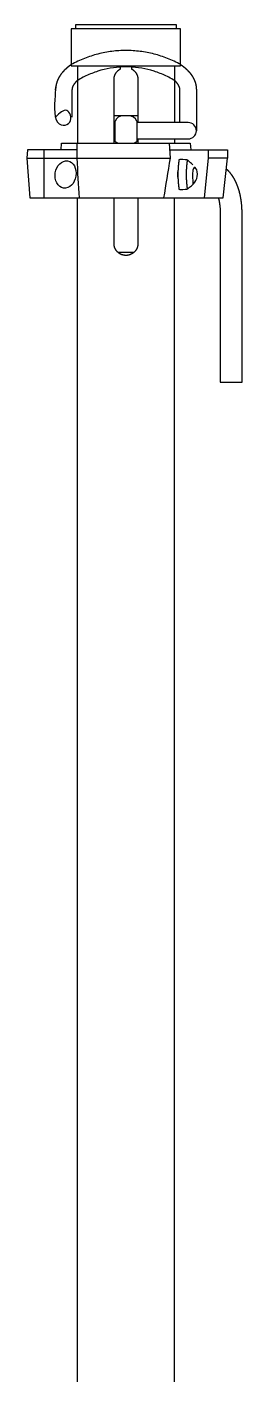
# Model space of a CAD drawing. Header units: millimetres. Extents: x 1924 to 471109, y -30014 to 109986.
# Drawn here: x 427840 to 427997, y 21385 to 22371 of the extents above; entities that cross this region are included whole.
import ezdxf

# ---------------------------------------------------------------- set-up
doc = ezdxf.new("R2010")
doc.units = ezdxf.units.MM
doc.header["$LTSCALE"] = 100
doc.linetypes.add('104', pattern=[4, 2, -2])
doc.layers.add('PERI_HIDDEN', color=30, linetype='104', plot=False)

msp = doc.modelspace()

# ---------------------------------------------------------------- linework, layer by layer
at = {"color": 0, "linetype": 'ByBlock'}
for p, q in [((427876.81, 22342.794), (427876.81, 22286.294)), ((427947.9, 22342.794), (427947.9, 22301.294)), ((427921.105, 22306.294), (427903.605, 22306.294)), ((427921.105, 22289.294), (427921.105, 22286.294)), ((427947.9, 22289.294), (427947.9, 22286.294)), ((427972.625, 22281.294), (427972.625, 22275.294)), ((427918.213, 22206.294), (427906.498, 22206.294))]:
    msp.add_line(p, q, dxfattribs=at)
msp.add_lwpolyline([(427952.355, 22342.794), (427952.355, 22369.794), (427872.355, 22369.794), (427872.355, 22342.794)], close=True, dxfattribs=at)
for points in [[(427949.355, 22369.794), (427949.355, 22372.794), (427875.355, 22372.794), (427875.355, 22369.794)], [(427903.605, 22286.294), (427903.605, 22332.794), (427903.607, 22332.939), (427903.61, 22333.085), (427903.617, 22333.231), (427903.626, 22333.378), (427903.637, 22333.526), (427903.651, 22333.674), (427903.668, 22333.822), (427903.687, 22333.97), (427903.708, 22334.118), (427903.733, 22334.267), (427903.759, 22334.416), (427903.789, 22334.564), (427903.82, 22334.712), (427903.855, 22334.86), (427903.892, 22335.008), (427903.932, 22335.155), (427903.974, 22335.301), (427904.018, 22335.447), (427904.066, 22335.592), (427904.116, 22335.737), (427904.168, 22335.881), (427904.223, 22336.023), (427904.281, 22336.165), (427904.341, 22336.305), (427904.404, 22336.445), (427904.469, 22336.583), (427904.536, 22336.72), (427904.606, 22336.855), (427904.678, 22336.989), (427904.753, 22337.122), (427904.829, 22337.253), (427904.908, 22337.383), (427904.988, 22337.511), (427905.071, 22337.637), (427905.155, 22337.762), (427905.241, 22337.885), (427905.329, 22338.006), (427905.419, 22338.125), (427905.511, 22338.242), (427905.604, 22338.358), (427905.698, 22338.471), (427905.794, 22338.582), (427905.891, 22338.691), (427905.99, 22338.798), (427906.09, 22338.902), (427906.191, 22339.004), (427906.294, 22339.105), (427906.4, 22339.204), (427906.508, 22339.303), (427906.617, 22339.399), (427906.729, 22339.495), (427906.844, 22339.589), (427906.96, 22339.681), (427907.078, 22339.772), (427907.198, 22339.861), (427907.32, 22339.949), (427907.443, 22340.034), (427907.569, 22340.118), (427907.696, 22340.199), (427907.825, 22340.279), (427907.955, 22340.357), (427908.087, 22340.432), (427908.22, 22340.505), (427908.355, 22340.576), (427908.355, 22342.794)], [(427916.355, 22342.794), (427916.355, 22340.576), (427916.49, 22340.505), (427916.624, 22340.432), (427916.756, 22340.357), (427916.886, 22340.279), (427917.015, 22340.199), (427917.142, 22340.118), (427917.267, 22340.034), (427917.391, 22339.949), (427917.513, 22339.861), (427917.633, 22339.772), (427917.751, 22339.681), (427917.867, 22339.589), (427917.981, 22339.495), (427918.093, 22339.399), (427918.203, 22339.303), (427918.311, 22339.204), (427918.416, 22339.105), (427918.519, 22339.004), (427918.621, 22338.902), (427918.721, 22338.798), (427918.819, 22338.691), (427918.917, 22338.582), (427919.013, 22338.471), (427919.107, 22338.358), (427919.2, 22338.242), (427919.291, 22338.125), (427919.381, 22338.006), (427919.469, 22337.885), (427919.556, 22337.762), (427919.64, 22337.637), (427919.722, 22337.511), (427919.803, 22337.383), (427919.882, 22337.253), (427919.958, 22337.122), (427920.032, 22336.989), (427920.105, 22336.855), (427920.174, 22336.72), (427920.242, 22336.583), (427920.307, 22336.445), (427920.37, 22336.305), (427920.43, 22336.165), (427920.488, 22336.023), (427920.543, 22335.881), (427920.595, 22335.737), (427920.645, 22335.592), (427920.692, 22335.447), (427920.737, 22335.301), (427920.779, 22335.155), (427920.819, 22335.008), (427920.856, 22334.86), (427920.89, 22334.712), (427920.922, 22334.564), (427920.951, 22334.416), (427920.978, 22334.267), (427921.002, 22334.118), (427921.024, 22333.97), (427921.043, 22333.822), (427921.06, 22333.674), (427921.074, 22333.526), (427921.085, 22333.378), (427921.094, 22333.231), (427921.1, 22333.085), (427921.104, 22332.939), (427921.105, 22332.794), (427921.105, 22301.294)], [(427952.434, 22343.7), (427952.434, 22343.7), (427952.513, 22343.646), (427952.591, 22343.592), (427952.669, 22343.538), (427952.747, 22343.484), (427952.825, 22343.43), (427952.903, 22343.375), (427952.98, 22343.321), (427953.057, 22343.266), (427953.134, 22343.211), (427953.211, 22343.156), (427953.288, 22343.101), (427953.364, 22343.045), (427953.44, 22342.99), (427953.516, 22342.934), (427953.592, 22342.879), (427953.667, 22342.823), (427953.743, 22342.767), (427953.818, 22342.71), (427953.893, 22342.654), (427953.967, 22342.598), (427954.042, 22342.541), (427954.116, 22342.484), (427954.19, 22342.427), (427954.264, 22342.37), (427954.337, 22342.313), (427954.411, 22342.256), (427954.484, 22342.198), (427954.557, 22342.141), (427954.629, 22342.083), (427954.702, 22342.025), (427954.774, 22341.967), (427954.846, 22341.909), (427954.918, 22341.851), (427954.99, 22341.792), (427955.061, 22341.733), (427955.132, 22341.675), (427955.203, 22341.616), (427955.274, 22341.557), (427955.344, 22341.497), (427955.415, 22341.438), (427955.485, 22341.379), (427955.555, 22341.319), (427955.624, 22341.259), (427955.694, 22341.199), (427955.763, 22341.139), (427955.832, 22341.079), (427955.9, 22341.018), (427955.969, 22340.958), (427956.037, 22340.897), (427956.105, 22340.836), (427956.173, 22340.775), (427956.241, 22340.714), (427956.308, 22340.653), (427956.375, 22340.592), (427956.442, 22340.53), (427956.509, 22340.468), (427956.575, 22340.406), (427956.641, 22340.344), (427956.707, 22340.282), (427956.773, 22340.22), (427956.839, 22340.157), (427956.904, 22340.094), (427956.969, 22340.032), (427957.034, 22339.969), (427957.098, 22339.905), (427957.163, 22339.842), (427957.227, 22339.779), (427957.29, 22339.715), (427957.354, 22339.651), (427957.417, 22339.587), (427957.481, 22339.523), (427957.543, 22339.459), (427957.606, 22339.395), (427957.668, 22339.33), (427957.731, 22339.266), (427957.792, 22339.201), (427957.854, 22339.136), (427957.916, 22339.071), (427957.977, 22339.005), (427958.038, 22338.94), (427958.098, 22338.874), (427958.159, 22338.809), (427958.219, 22338.743), (427958.279, 22338.677), (427958.338, 22338.61), (427958.398, 22338.544), (427958.457, 22338.478), (427958.515, 22338.411), (427958.574, 22338.344), (427958.632, 22338.277), (427958.69, 22338.21), (427958.748, 22338.143), (427958.806, 22338.075), (427958.863, 22338.008), (427958.92, 22337.94), (427958.977, 22337.872), (427959.033, 22337.804), (427959.089, 22337.736), (427959.145, 22337.667), (427959.201, 22337.599), (427959.256, 22337.53), (427959.311, 22337.461), (427959.366, 22337.392), (427959.421, 22337.323), (427959.475, 22337.254), (427959.529, 22337.184), (427959.583, 22337.115), (427959.636, 22337.045), (427959.689, 22336.975), (427959.742, 22336.905), (427959.795, 22336.835), (427959.847, 22336.764), (427959.899, 22336.694), (427959.951, 22336.623), (427960.002, 22336.552), (427960.053, 22336.481), (427960.104, 22336.41), (427960.155, 22336.339), (427960.205, 22336.267), (427960.255, 22336.196), (427960.305, 22336.124), (427960.354, 22336.052), (427960.404, 22335.98), (427960.452, 22335.908), (427960.501, 22335.835), (427960.549, 22335.763), (427960.597, 22335.69), (427960.645, 22335.617), (427960.692, 22335.544), (427960.739, 22335.471), (427960.786, 22335.398), (427960.832, 22335.324), (427960.879, 22335.25), (427960.924, 22335.177), (427960.97, 22335.103), (427961.015, 22335.028), (427961.06, 22334.954), (427961.105, 22334.88), (427961.149, 22334.805), (427961.193, 22334.73), (427961.237, 22334.656), (427961.28, 22334.581), (427961.323, 22334.505), (427961.366, 22334.43), (427961.408, 22334.354), (427961.451, 22334.279), (427961.492, 22334.203), (427961.534, 22334.127), (427961.575, 22334.051), (427961.616, 22333.974), (427961.656, 22333.898), (427961.697, 22333.821), (427961.736, 22333.745), (427961.776, 22333.668), (427961.815, 22333.591), (427961.854, 22333.513), (427961.893, 22333.436), (427961.931, 22333.358), (427961.969, 22333.281), (427962.007, 22333.203), (427962.044, 22333.125), (427962.081, 22333.046), (427962.117, 22332.968), (427962.153, 22332.89), (427962.189, 22332.811), (427962.225, 22332.732), (427962.26, 22332.653), (427962.295, 22332.574), (427962.329, 22332.495), (427962.363, 22332.415), (427962.397, 22332.336), (427962.43, 22332.256), (427962.463, 22332.176), (427962.496, 22332.096), (427962.528, 22332.016), (427962.56, 22331.936), (427962.592, 22331.855), (427962.623, 22331.775), (427962.654, 22331.694), (427962.684, 22331.613), (427962.714, 22331.532), (427962.744, 22331.451), (427962.773, 22331.37), (427962.802, 22331.289), (427962.831, 22331.207), (427962.859, 22331.126), (427962.887, 22331.044), (427962.915, 22330.962), (427962.942, 22330.881), (427962.969, 22330.798), (427962.995, 22330.716), (427963.021, 22330.634), (427963.047, 22330.552), (427963.072, 22330.469), (427963.097, 22330.387), (427963.121, 22330.304), (427963.145, 22330.221), (427963.169, 22330.138), (427963.192, 22330.055), (427963.215, 22329.972), (427963.238, 22329.889), (427963.26, 22329.806), (427963.282, 22329.722), (427963.303, 22329.639), (427963.324, 22329.555), (427963.345, 22329.472), (427963.365, 22329.388), (427963.385, 22329.304), (427963.404, 22329.22), (427963.423, 22329.136), (427963.442, 22329.052), (427963.46, 22328.968), (427963.478, 22328.884), (427963.496, 22328.799), (427963.513, 22328.715), (427963.529, 22328.631), (427963.546, 22328.546), (427963.562, 22328.461), (427963.577, 22328.377), (427963.592, 22328.292), (427963.607, 22328.207), (427963.621, 22328.122), (427963.635, 22328.037), (427963.648, 22327.952), (427963.661, 22327.867), (427963.674, 22327.782), (427963.686, 22327.697), (427963.698, 22327.612), (427963.709, 22327.526), (427963.72, 22327.441), (427963.73, 22327.355), (427963.741, 22327.27), (427963.75, 22327.184), (427963.759, 22327.099), (427963.768, 22327.013), (427963.777, 22326.928), (427963.785, 22326.842), (427963.792, 22326.756), (427963.799, 22326.67), (427963.806, 22326.585), (427963.812, 22326.499), (427963.818, 22326.413), (427963.824, 22326.327), (427963.829, 22326.241), (427963.833, 22326.155), (427963.838, 22326.069), (427963.841, 22325.983), (427963.845, 22325.897), (427963.847, 22325.811), (427963.85, 22325.725), (427963.852, 22325.639), (427963.853, 22325.553), (427963.854, 22325.466), (427963.855, 22325.38), (427963.855, 22325.294), (427963.855, 22295.294)], [(427876.81, 22332.074), (427876.74, 22332.012), (427876.67, 22331.95), (427876.601, 22331.889), (427876.533, 22331.827), (427876.466, 22331.765), (427876.399, 22331.704), (427876.333, 22331.642), (427876.267, 22331.581), (427876.203, 22331.519), (427876.139, 22331.458), (427876.075, 22331.397), (427876.012, 22331.335), (427875.95, 22331.274), (427875.889, 22331.213), (427875.829, 22331.152), (427875.769, 22331.091), (427875.709, 22331.03), (427875.651, 22330.97), (427875.593, 22330.909), (427875.536, 22330.848), (427875.48, 22330.788), (427875.424, 22330.728), (427875.369, 22330.667), (427875.315, 22330.607), (427875.261, 22330.547), (427875.209, 22330.488), (427875.156, 22330.428), (427875.105, 22330.368), (427875.054, 22330.309), (427875.004, 22330.25), (427874.955, 22330.191), (427874.906, 22330.132), (427874.858, 22330.073), (427874.81, 22330.014), (427874.764, 22329.955), (427874.718, 22329.897), (427874.672, 22329.839), (427874.627, 22329.78), (427874.583, 22329.722), (427874.54, 22329.665), (427874.497, 22329.607), (427874.455, 22329.549), (427874.413, 22329.492), (427874.373, 22329.435), (427874.332, 22329.378), (427874.293, 22329.321), (427874.254, 22329.264), (427874.215, 22329.208), (427874.178, 22329.151), (427874.141, 22329.095), (427874.104, 22329.039), (427874.068, 22328.983), (427874.033, 22328.927), (427873.998, 22328.872), (427873.964, 22328.817), (427873.931, 22328.762), (427873.898, 22328.707), (427873.865, 22328.652), (427873.834, 22328.597), (427873.803, 22328.543), (427873.772, 22328.489), (427873.742, 22328.435), (427873.713, 22328.381), (427873.684, 22328.327), (427873.656, 22328.274), (427873.628, 22328.22), (427873.601, 22328.167), (427873.574, 22328.115), (427873.548, 22328.062), (427873.523, 22328.01), (427873.498, 22327.957), (427873.474, 22327.905), (427873.45, 22327.854), (427873.427, 22327.802), (427873.404, 22327.751), (427873.382, 22327.7), (427873.36, 22327.649), (427873.339, 22327.598), (427873.318, 22327.548), (427873.298, 22327.497), (427873.279, 22327.447), (427873.259, 22327.398), (427873.241, 22327.348), (427873.223, 22327.299), (427873.205, 22327.25), (427873.188, 22327.201), (427873.172, 22327.152), (427873.156, 22327.104), (427873.14, 22327.056), (427873.125, 22327.008), (427873.11, 22326.96), (427873.096, 22326.913), (427873.082, 22326.865), (427873.069, 22326.818), (427873.056, 22326.771), (427873.044, 22326.725), (427873.032, 22326.678), (427873.02, 22326.632), (427873.009, 22326.586), (427872.998, 22326.539), (427872.988, 22326.494), (427872.978, 22326.448), (427872.968, 22326.402), (427872.959, 22326.357), (427872.95, 22326.311), (427872.942, 22326.266), (427872.934, 22326.221), (427872.927, 22326.176), (427872.919, 22326.131), (427872.913, 22326.087), (427872.906, 22326.042), (427872.9, 22325.997), (427872.895, 22325.953), (427872.89, 22325.909), (427872.885, 22325.864), (427872.88, 22325.82), (427872.876, 22325.776), (427872.873, 22325.732), (427872.866, 22325.644), (427872.861, 22325.556), (427872.858, 22325.469), (427872.856, 22325.381), (427872.855, 22325.294), (427872.855, 22305.294)], [(427951.855, 22301.294), (427951.855, 22325.294), (427951.855, 22325.381), (427951.853, 22325.469), (427951.849, 22325.557), (427951.845, 22325.645), (427951.839, 22325.734), (427951.831, 22325.823), (427951.822, 22325.912), (427951.817, 22325.957), (427951.812, 22326.002), (427951.806, 22326.047), (427951.8, 22326.092), (427951.793, 22326.137), (427951.786, 22326.182), (427951.779, 22326.228), (427951.771, 22326.273), (427951.763, 22326.319), (427951.754, 22326.365), (427951.745, 22326.41), (427951.736, 22326.456), (427951.726, 22326.503), (427951.716, 22326.549), (427951.705, 22326.595), (427951.694, 22326.642), (427951.683, 22326.688), (427951.671, 22326.735), (427951.658, 22326.782), (427951.645, 22326.829), (427951.632, 22326.877), (427951.618, 22326.924), (427951.604, 22326.972), (427951.589, 22327.019), (427951.574, 22327.067), (427951.558, 22327.115), (427951.542, 22327.164), (427951.526, 22327.212), (427951.509, 22327.261), (427951.491, 22327.309), (427951.473, 22327.358), (427951.454, 22327.407), (427951.435, 22327.457), (427951.416, 22327.506), (427951.396, 22327.556), (427951.375, 22327.606), (427951.354, 22327.656), (427951.332, 22327.706), (427951.31, 22327.756), (427951.287, 22327.807), (427951.264, 22327.858), (427951.24, 22327.909), (427951.216, 22327.96), (427951.191, 22328.012), (427951.166, 22328.063), (427951.14, 22328.115), (427951.114, 22328.167), (427951.086, 22328.22), (427951.059, 22328.272), (427951.031, 22328.325), (427951.002, 22328.378), (427950.973, 22328.431), (427950.943, 22328.485), (427950.912, 22328.539), (427950.881, 22328.593), (427950.85, 22328.647), (427950.817, 22328.701), (427950.785, 22328.756), (427950.751, 22328.811), (427950.717, 22328.866), (427950.682, 22328.922), (427950.647, 22328.978), (427950.611, 22329.033), (427950.575, 22329.09), (427950.537, 22329.146), (427950.5, 22329.202), (427950.461, 22329.259), (427950.422, 22329.316), (427950.382, 22329.373), (427950.342, 22329.43), (427950.301, 22329.488), (427950.259, 22329.545), (427950.216, 22329.603), (427950.173, 22329.661), (427950.13, 22329.719), (427950.085, 22329.777), (427950.04, 22329.836), (427949.995, 22329.894), (427949.948, 22329.953), (427949.901, 22330.012), (427949.854, 22330.071), (427949.805, 22330.13), (427949.756, 22330.189), (427949.707, 22330.248), (427949.656, 22330.308), (427949.605, 22330.368), (427949.554, 22330.427), (427949.501, 22330.487), (427949.448, 22330.547), (427949.395, 22330.607), (427949.34, 22330.667), (427949.285, 22330.728), (427949.23, 22330.788), (427949.173, 22330.849), (427949.116, 22330.909), (427949.058, 22330.97), (427949, 22331.031), (427948.941, 22331.091), (427948.881, 22331.152), (427948.821, 22331.213), (427948.759, 22331.274), (427948.697, 22331.336), (427948.635, 22331.397), (427948.572, 22331.458), (427948.508, 22331.519), (427948.443, 22331.581), (427948.378, 22331.642), (427948.311, 22331.704), (427948.245, 22331.765), (427948.177, 22331.827), (427948.109, 22331.889), (427948.04, 22331.95), (427947.971, 22332.012), (427947.9, 22332.074)], [(427876.32, 22286.294), (427876.314, 22285.296), (427876.309, 22284.297), (427876.303, 22283.297), (427876.297, 22282.296), (427876.292, 22281.294), (427840.303, 22281.294), (427839.886, 22275.294), (427944.824, 22275.294)], [(427864.843, 22281.294), (427865.105, 22286.294), (427959.455, 22286.294), (427959.717, 22281.294)], [(427876.433, 22286.294), (427876.421, 22284.105), (427876.409, 22281.91), (427876.397, 22279.71), (427876.385, 22277.505), (427876.373, 22275.294), (427876.575, 22271.482), (427876.778, 22267.724), (427876.981, 22264.02), (427877.185, 22260.37), (427877.39, 22256.773), (427877.596, 22253.228), (427877.802, 22249.736), (427878.009, 22246.294)], [(427940.165, 22246.294), (427940.719, 22249.724), (427941.281, 22253.207), (427941.851, 22256.745), (427942.428, 22260.339), (427943.014, 22263.989), (427943.609, 22267.698), (427944.212, 22271.466), (427944.824, 22275.294), (427944.302, 22286.294)], [(427852.523, 22246.294), (427852.386, 22275.294), (427852.468, 22281.294)], [(427944.539, 22281.294), (427986.625, 22281.294), (427986.625, 22275.294)], [(427839.886, 22275.294), (427841.972, 22246.294), (427983.541, 22246.294), (427986.625, 22275.294), (427972.625, 22275.294), (427969.541, 22246.294)], [(427979.965, 22246.294), (427980.004, 22246.141), (427980.044, 22245.987), (427980.083, 22245.832), (427980.121, 22245.677), (427980.159, 22245.52), (427980.196, 22245.363), (427980.233, 22245.205), (427980.269, 22245.046), (427980.305, 22244.886), (427980.34, 22244.726), (427980.374, 22244.565), (427980.408, 22244.403), (427980.442, 22244.24), (427980.474, 22244.076), (427980.538, 22243.747), (427980.6, 22243.416), (427980.659, 22243.081), (427980.716, 22242.745), (427980.771, 22242.405), (427980.822, 22242.064), (427980.872, 22241.72), (427980.919, 22241.374), (427980.963, 22241.027), (427981.005, 22240.677), (427981.044, 22240.326), (427981.08, 22239.973), (427981.114, 22239.619), (427981.145, 22239.264), (427981.174, 22238.907), (427981.2, 22238.549), (427981.223, 22238.19), (427981.243, 22237.83), (427981.261, 22237.469), (427981.276, 22237.108), (427981.289, 22236.745), (427981.299, 22236.383), (427981.305, 22236.02), (427981.31, 22235.657), (427981.311, 22235.294), (427981.311, 22111.294), (427997.311, 22111.294), (427997.311, 22235.294), (427997.31, 22235.588), (427997.308, 22235.883), (427997.305, 22236.177), (427997.3, 22236.472), (427997.294, 22236.766), (427997.287, 22237.06), (427997.278, 22237.354), (427997.268, 22237.648), (427997.256, 22237.942), (427997.243, 22238.236), (427997.229, 22238.529), (427997.214, 22238.822), (427997.197, 22239.115), (427997.178, 22239.408), (427997.159, 22239.701), (427997.138, 22239.993), (427997.115, 22240.285), (427997.092, 22240.577), (427997.067, 22240.868), (427997.04, 22241.159), (427997.012, 22241.45), (427996.983, 22241.74), (427996.953, 22242.03), (427996.921, 22242.32), (427996.888, 22242.609), (427996.853, 22242.898), (427996.818, 22243.186), (427996.78, 22243.474), (427996.742, 22243.761), (427996.702, 22244.048), (427996.661, 22244.334), (427996.618, 22244.62), (427996.574, 22244.905), (427996.529, 22245.19), (427996.482, 22245.474), (427996.434, 22245.757), (427996.385, 22246.04), (427996.334, 22246.322), (427996.282, 22246.603), (427996.229, 22246.884), (427996.174, 22247.164), (427996.118, 22247.443), (427996.061, 22247.722), (427996.002, 22248), (427995.942, 22248.277), (427995.88, 22248.553), (427995.817, 22248.829), (427995.753, 22249.104), (427995.688, 22249.378), (427995.621, 22249.651), (427995.552, 22249.923), (427995.483, 22250.195), (427995.412, 22250.465), (427995.339, 22250.735), (427995.266, 22251.004), (427995.191, 22251.272), (427995.114, 22251.539), (427995.036, 22251.805), (427994.957, 22252.071), (427994.877, 22252.335), (427994.795, 22252.598), (427994.711, 22252.86), (427994.627, 22253.121), (427994.541, 22253.382), (427994.497, 22253.511), (427994.453, 22253.641), (427994.409, 22253.77), (427994.364, 22253.899), (427994.319, 22254.028), (427994.274, 22254.156), (427994.228, 22254.284), (427994.182, 22254.412), (427994.136, 22254.54), (427994.089, 22254.667), (427994.042, 22254.794), (427993.995, 22254.921), (427993.947, 22255.047), (427993.899, 22255.174), (427993.851, 22255.299), (427993.802, 22255.425), (427993.753, 22255.551), (427993.704, 22255.676), (427993.654, 22255.8), (427993.604, 22255.925), (427993.553, 22256.049), (427993.502, 22256.173), (427993.451, 22256.297), (427993.4, 22256.42), (427993.348, 22256.543), (427993.295, 22256.666), (427993.243, 22256.788), (427993.19, 22256.911), (427993.136, 22257.032), (427993.083, 22257.154), (427993.028, 22257.275), (427992.974, 22257.396), (427992.919, 22257.517), (427992.864, 22257.637), (427992.808, 22257.757), (427992.752, 22257.877), (427992.696, 22257.996), (427992.639, 22258.116), (427992.582, 22258.234), (427992.525, 22258.353), (427992.467, 22258.471), (427992.409, 22258.589), (427992.35, 22258.706), (427992.291, 22258.823), (427992.231, 22258.94), (427992.172, 22259.057), (427992.111, 22259.173), (427992.051, 22259.289), (427991.99, 22259.404), (427991.929, 22259.52), (427991.867, 22259.635), (427991.805, 22259.749), (427991.742, 22259.863), (427991.679, 22259.977), (427991.616, 22260.091), (427991.552, 22260.204), (427991.488, 22260.317), (427991.423, 22260.429), (427991.358, 22260.541), (427991.293, 22260.653), (427991.227, 22260.765), (427991.161, 22260.876), (427991.095, 22260.986), (427991.028, 22261.097), (427990.96, 22261.207), (427990.892, 22261.316), (427990.824, 22261.426), (427990.755, 22261.535), (427990.686, 22261.643), (427990.617, 22261.752), (427990.547, 22261.859), (427990.477, 22261.967), (427990.406, 22262.074), (427990.335, 22262.181), (427990.263, 22262.287), (427990.191, 22262.393), (427990.119, 22262.499), (427990.046, 22262.604), (427989.972, 22262.709), (427989.899, 22262.813), (427989.824, 22262.918), (427989.75, 22263.021), (427989.675, 22263.125), (427989.599, 22263.228), (427989.523, 22263.33), (427989.446, 22263.433), (427989.369, 22263.534), (427989.292, 22263.636), (427989.214, 22263.737), (427989.136, 22263.837), (427989.057, 22263.938), (427988.978, 22264.037), (427988.898, 22264.137), (427988.817, 22264.236), (427988.737, 22264.334), (427988.655, 22264.432), (427988.574, 22264.53), (427988.491, 22264.627), (427988.409, 22264.724), (427988.325, 22264.82), (427988.241, 22264.916), (427988.157, 22265.011), (427988.072, 22265.106), (427987.987, 22265.201), (427987.901, 22265.295), (427987.815, 22265.388), (427987.728, 22265.481), (427987.641, 22265.574), (427987.553, 22265.666), (427987.464, 22265.757), (427987.375, 22265.849), (427987.286, 22265.939), (427987.196, 22266.029), (427987.105, 22266.119), (427987.014, 22266.208), (427986.922, 22266.297), (427986.83, 22266.385), (427986.737, 22266.472), (427986.643, 22266.56), (427986.549, 22266.646), (427986.455, 22266.732), (427986.36, 22266.818), (427986.264, 22266.903), (427986.168, 22266.987), (427986.071, 22267.071), (427985.974, 22267.154), (427985.876, 22267.237), (427985.777, 22267.319)], [(427876.855, 20428.294), (427876.855, 22122.544), (427876.81, 22137.544), (427876.81, 22246.294)], [(427921.105, 22246.294), (427921.105, 22212.794), (427921.105, 22212.69), (427921.103, 22212.586), (427921.099, 22212.482), (427921.095, 22212.377), (427921.089, 22212.272), (427921.082, 22212.167), (427921.073, 22212.061), (427921.064, 22211.956), (427921.053, 22211.85), (427921.04, 22211.744), (427921.027, 22211.638), (427921.012, 22211.532), (427920.995, 22211.425), (427920.978, 22211.319), (427920.959, 22211.213), (427920.939, 22211.107), (427920.917, 22211.001), (427920.894, 22210.895), (427920.87, 22210.789), (427920.845, 22210.683), (427920.818, 22210.578), (427920.79, 22210.473), (427920.761, 22210.368), (427920.73, 22210.263), (427920.698, 22210.158), (427920.664, 22210.054), (427920.63, 22209.951), (427920.594, 22209.848), (427920.557, 22209.745), (427920.518, 22209.643), (427920.478, 22209.541), (427920.437, 22209.439), (427920.394, 22209.339), (427920.35, 22209.239), (427920.305, 22209.139), (427920.259, 22209.04), (427920.211, 22208.942), (427920.162, 22208.844), (427920.112, 22208.748), (427920.061, 22208.651), (427920.009, 22208.556), (427919.955, 22208.461), (427919.901, 22208.367), (427919.845, 22208.274), (427919.789, 22208.182), (427919.731, 22208.09), (427919.672, 22208), (427919.612, 22207.91), (427919.552, 22207.821), (427919.49, 22207.733), (427919.428, 22207.646), (427919.364, 22207.56), (427919.3, 22207.474), (427919.235, 22207.39), (427919.169, 22207.307), (427919.103, 22207.225), (427919.035, 22207.144), (427918.967, 22207.064), (427918.898, 22206.985), (427918.828, 22206.907), (427918.758, 22206.83), (427918.687, 22206.755), (427918.615, 22206.68), (427918.543, 22206.607), (427918.47, 22206.535), (427918.395, 22206.463), (427918.32, 22206.392), (427918.243, 22206.322), (427918.165, 22206.252), (427918.086, 22206.183), (427918.006, 22206.115), (427917.925, 22206.047), (427917.843, 22205.981), (427917.76, 22205.915), (427917.676, 22205.85), (427917.59, 22205.785), (427917.504, 22205.722), (427917.417, 22205.66), (427917.329, 22205.598), (427917.24, 22205.537), (427917.15, 22205.478), (427917.06, 22205.419), (427916.968, 22205.361), (427916.876, 22205.305), (427916.783, 22205.249), (427916.689, 22205.194), (427916.594, 22205.141), (427916.498, 22205.089), (427916.402, 22205.037), (427916.305, 22204.987), (427916.208, 22204.938), (427916.11, 22204.891), (427916.011, 22204.844), (427915.911, 22204.799), (427915.811, 22204.755), (427915.71, 22204.713), (427915.609, 22204.672), (427915.507, 22204.632), (427915.405, 22204.593), (427915.302, 22204.556), (427915.199, 22204.52), (427915.095, 22204.485), (427914.991, 22204.452), (427914.887, 22204.42), (427914.782, 22204.389), (427914.677, 22204.359), (427914.572, 22204.331), (427914.466, 22204.305), (427914.361, 22204.279), (427914.255, 22204.255), (427914.149, 22204.232), (427914.043, 22204.211), (427913.936, 22204.19), (427913.83, 22204.172), (427913.724, 22204.154), (427913.618, 22204.138), (427913.512, 22204.123), (427913.405, 22204.109), (427913.299, 22204.097), (427913.194, 22204.086), (427913.088, 22204.076), (427912.982, 22204.067), (427912.877, 22204.06), (427912.772, 22204.054), (427912.667, 22204.05), (427912.563, 22204.047), (427912.459, 22204.045), (427912.355, 22204.044), (427912.252, 22204.045), (427912.148, 22204.047), (427912.043, 22204.05), (427911.938, 22204.054), (427911.833, 22204.06), (427911.728, 22204.067), (427911.623, 22204.076), (427911.517, 22204.086), (427911.411, 22204.097), (427911.305, 22204.109), (427911.199, 22204.123), (427911.093, 22204.138), (427910.987, 22204.154), (427910.88, 22204.172), (427910.774, 22204.19), (427910.668, 22204.211), (427910.562, 22204.232), (427910.456, 22204.255), (427910.35, 22204.279), (427910.244, 22204.305), (427910.139, 22204.331), (427910.034, 22204.359), (427909.929, 22204.389), (427909.824, 22204.42), (427909.719, 22204.452), (427909.615, 22204.485), (427909.512, 22204.52), (427909.409, 22204.556), (427909.306, 22204.593), (427909.203, 22204.632), (427909.102, 22204.672), (427909, 22204.713), (427908.9, 22204.755), (427908.8, 22204.799), (427908.7, 22204.844), (427908.601, 22204.891), (427908.503, 22204.938), (427908.405, 22204.987), (427908.308, 22205.037), (427908.212, 22205.089), (427908.117, 22205.141), (427908.022, 22205.194), (427907.928, 22205.249), (427907.835, 22205.305), (427907.742, 22205.361), (427907.651, 22205.419), (427907.56, 22205.478), (427907.47, 22205.537), (427907.382, 22205.598), (427907.293, 22205.66), (427907.206, 22205.722), (427907.12, 22205.785), (427907.035, 22205.85), (427906.951, 22205.915), (427906.868, 22205.981), (427906.786, 22206.047), (427906.704, 22206.115), (427906.624, 22206.183), (427906.545, 22206.252), (427906.468, 22206.322), (427906.391, 22206.392), (427906.315, 22206.463), (427906.241, 22206.535), (427906.168, 22206.607), (427906.096, 22206.68), (427906.024, 22206.755), (427905.953, 22206.83), (427905.882, 22206.907), (427905.813, 22206.985), (427905.744, 22207.064), (427905.676, 22207.144), (427905.608, 22207.225), (427905.541, 22207.307), (427905.476, 22207.39), (427905.41, 22207.474), (427905.346, 22207.56), (427905.283, 22207.646), (427905.22, 22207.733), (427905.159, 22207.821), (427905.098, 22207.91), (427905.038, 22208), (427904.98, 22208.09), (427904.922, 22208.182), (427904.865, 22208.274), (427904.81, 22208.367), (427904.755, 22208.461), (427904.702, 22208.556), (427904.65, 22208.651), (427904.598, 22208.748), (427904.548, 22208.844), (427904.5, 22208.942), (427904.452, 22209.04), (427904.405, 22209.139), (427904.36, 22209.239), (427904.316, 22209.339), (427904.274, 22209.439), (427904.233, 22209.541), (427904.193, 22209.643), (427904.154, 22209.745), (427904.117, 22209.848), (427904.081, 22209.951), (427904.046, 22210.054), (427904.013, 22210.158), (427903.981, 22210.263), (427903.95, 22210.368), (427903.921, 22210.473), (427903.893, 22210.578), (427903.866, 22210.683), (427903.84, 22210.789), (427903.816, 22210.895), (427903.793, 22211.001), (427903.772, 22211.107), (427903.752, 22211.213), (427903.733, 22211.319), (427903.715, 22211.425), (427903.699, 22211.532), (427903.684, 22211.638), (427903.67, 22211.744), (427903.658, 22211.85), (427903.647, 22211.956), (427903.637, 22212.061), (427903.629, 22212.167), (427903.622, 22212.272), (427903.616, 22212.377), (427903.611, 22212.482), (427903.608, 22212.586), (427903.606, 22212.69), (427903.605, 22212.794), (427903.605, 22246.294)], [(427947.855, 20428.294), (427947.855, 22122.544), (427947.9, 22137.544), (427947.9, 22246.294)]]:
    msp.add_lwpolyline(points, dxfattribs=at)
for points in [[(427906.355, 22286.294, -0.4142136), (427904.355, 22288.294), (427904.355, 22302.294)], [(427920.355, 22302.294), (427920.355, 22288.294, -0.4142136), (427918.355, 22286.294)], [(427920.355, 22289.294), (427957.855, 22289.294, 1), (427957.855, 22301.294), (427920.355, 22301.294)]]:
    msp.add_lwpolyline(points, format="xyb", dxfattribs=at)
for centre, start, end in [((427910.355, 22299.794), 90, 157.380135), ((427914.355, 22299.794), 22.619865, 90)]:
    msp.add_arc(centre, 6.5, start, end, dxfattribs=at)
msp.add_ellipse((427868.166, 22263.294), major_axis=(-1.499, -9.935), ratio=0.7616466, dxfattribs=at)
for centre, major_axis, ratio, start_param, end_param in [((427957.317, 22263.294), (0, 8.5), 0.8660254, 1.2134435, 1.9281492), ((427855.341, 22263.294), (1.456, -9.972), 0.5097485, 1.2115988, 1.5187321)]:
    msp.add_ellipse(centre, major_axis=major_axis, ratio=ratio, start_param=start_param, end_param=end_param, dxfattribs=at)
for points, weights, knots in [([(427872.355, 22343.74), (427872.316, 22343.72), (427872.276, 22343.7), (427872.237, 22343.673), (427872.198, 22343.646), (427872.159, 22343.619), (427872.119, 22343.592), (427872.08, 22343.565), (427872.041, 22343.538), (427872.002, 22343.511), (427871.963, 22343.484), (427871.924, 22343.457), (427871.885, 22343.43), (427871.847, 22343.402), (427871.808, 22343.375), (427871.769, 22343.348), (427871.73, 22343.321), (427871.692, 22343.293), (427871.653, 22343.266), (427871.615, 22343.238), (427871.576, 22343.211), (427871.538, 22343.183), (427871.5, 22343.156), (427871.461, 22343.128), (427871.423, 22343.101), (427871.385, 22343.073), (427871.347, 22343.045), (427871.309, 22343.018), (427871.27, 22342.99), (427871.233, 22342.962), (427871.195, 22342.934), (427871.157, 22342.906), (427871.119, 22342.879), (427871.081, 22342.851), (427871.043, 22342.823), (427871.006, 22342.795), (427870.968, 22342.767), (427870.931, 22342.738), (427870.893, 22342.71), (427870.856, 22342.682), (427870.818, 22342.654), (427870.781, 22342.626), (427870.743, 22342.598), (427870.706, 22342.569), (427870.669, 22342.541), (427870.632, 22342.513), (427870.595, 22342.484), (427870.558, 22342.456), (427870.521, 22342.427), (427870.484, 22342.399), (427870.447, 22342.37), (427870.41, 22342.342), (427870.373, 22342.313), (427870.336, 22342.284), (427870.3, 22342.256), (427870.263, 22342.227), (427870.226, 22342.198), (427870.19, 22342.169), (427870.153, 22342.141), (427870.117, 22342.112), (427870.081, 22342.083), (427870.044, 22342.054), (427870.008, 22342.025), (427869.972, 22341.996), (427869.936, 22341.967), (427869.9, 22341.938), (427869.864, 22341.909), (427869.828, 22341.879), (427869.792, 22341.85), (427869.756, 22341.821), (427869.72, 22341.792), (427869.684, 22341.762), (427869.648, 22341.733), (427869.613, 22341.704), (427869.577, 22341.674), (427869.542, 22341.645), (427869.506, 22341.615), (427869.471, 22341.586), (427869.435, 22341.556), (427869.4, 22341.526), (427869.365, 22341.497), (427869.329, 22341.467), (427869.294, 22341.437), (427869.259, 22341.408), (427869.224, 22341.378), (427869.189, 22341.348), (427869.154, 22341.318), (427869.119, 22341.288), (427869.084, 22341.258), (427869.049, 22341.228), (427869.015, 22341.198), (427868.98, 22341.168), (427868.945, 22341.138), (427868.911, 22341.108), (427868.876, 22341.078), (427868.842, 22341.048), (427868.808, 22341.017), (427868.773, 22340.987), (427868.739, 22340.957), (427868.705, 22340.926), (427868.671, 22340.896), (427868.636, 22340.865), (427868.602, 22340.835), (427868.568, 22340.804), (427868.534, 22340.774), (427868.501, 22340.743), (427868.467, 22340.713), (427868.433, 22340.682), (427868.399, 22340.651), (427868.366, 22340.621), (427868.332, 22340.59), (427868.299, 22340.559), (427868.265, 22340.528), (427868.232, 22340.497), (427868.198, 22340.466), (427868.165, 22340.435), (427868.132, 22340.405), (427868.099, 22340.373), (427868.066, 22340.342), (427868.033, 22340.311), (427868, 22340.28), (427867.967, 22340.249), (427867.934, 22340.218), (427867.901, 22340.186), (427867.868, 22340.155), (427867.835, 22340.124), (427867.803, 22340.092), (427867.77, 22340.061), (427867.738, 22340.03), (427867.705, 22339.998), (427867.673, 22339.967), (427867.641, 22339.935), (427867.608, 22339.903), (427867.576, 22339.872), (427867.544, 22339.84), (427867.512, 22339.808), (427867.48, 22339.777), (427867.448, 22339.745), (427867.416, 22339.713), (427867.384, 22339.681), (427867.352, 22339.649), (427867.321, 22339.617), (427867.289, 22339.585), (427867.257, 22339.553), (427867.226, 22339.521), (427867.194, 22339.489), (427867.163, 22339.457), (427867.132, 22339.425), (427867.1, 22339.393), (427867.069, 22339.361), (427867.038, 22339.328), (427867.007, 22339.296), (427866.976, 22339.264), (427866.945, 22339.231), (427866.914, 22339.199), (427866.883, 22339.166), (427866.852, 22339.134), (427866.822, 22339.101), (427866.791, 22339.069), (427866.76, 22339.036), (427866.73, 22339.003), (427866.699, 22338.971), (427866.669, 22338.938), (427866.639, 22338.905), (427866.608, 22338.872), (427866.578, 22338.84), (427866.548, 22338.807), (427866.518, 22338.774), (427866.488, 22338.741), (427866.458, 22338.708), (427866.428, 22338.675), (427866.398, 22338.642), (427866.369, 22338.609), (427866.339, 22338.575), (427866.309, 22338.542), (427866.28, 22338.509), (427866.25, 22338.476), (427866.221, 22338.442), (427866.191, 22338.409), (427866.162, 22338.376), (427866.133, 22338.342), (427866.104, 22338.309), (427866.075, 22338.275), (427866.046, 22338.242), (427866.017, 22338.208), (427865.988, 22338.175), (427865.959, 22338.141), (427865.93, 22338.107), (427865.901, 22338.074), (427865.873, 22338.04), (427865.844, 22338.006), (427865.816, 22337.972), (427865.787, 22337.938), (427865.759, 22337.904), (427865.731, 22337.87), (427865.702, 22337.836), (427865.674, 22337.802), (427865.646, 22337.768), (427865.618, 22337.734), (427865.59, 22337.7), (427865.562, 22337.666), (427865.535, 22337.632), (427865.507, 22337.597), (427865.479, 22337.563), (427865.451, 22337.529), (427865.424, 22337.494), (427865.396, 22337.46), (427865.369, 22337.425), (427865.342, 22337.391), (427865.314, 22337.356), (427865.287, 22337.322), (427865.26, 22337.287), (427865.233, 22337.253), (427865.206, 22337.218), (427865.179, 22337.183), (427865.152, 22337.148), (427865.125, 22337.114), (427865.099, 22337.079), (427865.072, 22337.044), (427865.046, 22337.009), (427865.019, 22336.974), (427864.993, 22336.939), (427864.966, 22336.904), (427864.94, 22336.869), (427864.914, 22336.834), (427864.888, 22336.799), (427864.861, 22336.764), (427864.836, 22336.728), (427864.81, 22336.693), (427864.784, 22336.658), (427864.758, 22336.622), (427864.732, 22336.587), (427864.706, 22336.552), (427864.681, 22336.516), (427864.655, 22336.481), (427864.63, 22336.445), (427864.605, 22336.409), (427864.579, 22336.374), (427864.554, 22336.338), (427864.529, 22336.302), (427864.504, 22336.267), (427864.479, 22336.231), (427864.454, 22336.195), (427864.429, 22336.159), (427864.404, 22336.123), (427864.38, 22336.087), (427864.355, 22336.052), (427864.33, 22336.015), (427864.306, 22335.979), (427864.281, 22335.943), (427864.257, 22335.907), (427864.233, 22335.871), (427864.209, 22335.835), (427864.185, 22335.799), (427864.16, 22335.762), (427864.136, 22335.726), (427864.113, 22335.69), (427864.089, 22335.653), (427864.065, 22335.617), (427864.041, 22335.58), (427864.018, 22335.544), (427863.994, 22335.507), (427863.971, 22335.471), (427863.947, 22335.434), (427863.924, 22335.397), (427863.901, 22335.361), (427863.878, 22335.324), (427863.855, 22335.287), (427863.832, 22335.25), (427863.809, 22335.213), (427863.786, 22335.176), (427863.763, 22335.14), (427863.74, 22335.103), (427863.718, 22335.065), (427863.695, 22335.028), (427863.673, 22334.991), (427863.65, 22334.954), (427863.628, 22334.917), (427863.606, 22334.88), (427863.583, 22334.842), (427863.561, 22334.805), (427863.539, 22334.768), (427863.517, 22334.73), (427863.496, 22334.693), (427863.474, 22334.656), (427863.452, 22334.618), (427863.43, 22334.581), (427863.409, 22334.543), (427863.387, 22334.505), (427863.366, 22334.468), (427863.345, 22334.43), (427863.323, 22334.392), (427863.302, 22334.354), (427863.281, 22334.317), (427863.26, 22334.279), (427863.239, 22334.241), (427863.218, 22334.203), (427863.198, 22334.165), (427863.177, 22334.127), (427863.156, 22334.089), (427863.136, 22334.051), (427863.115, 22334.013), (427863.095, 22333.974), (427863.075, 22333.936), (427863.054, 22333.898), (427863.034, 22333.86), (427863.014, 22333.821), (427862.994, 22333.783), (427862.974, 22333.745), (427862.954, 22333.706), (427862.935, 22333.668), (427862.915, 22333.629), (427862.895, 22333.591), (427862.876, 22333.552), (427862.856, 22333.513), (427862.837, 22333.475), (427862.818, 22333.436), (427862.799, 22333.397), (427862.78, 22333.358), (427862.761, 22333.319), (427862.742, 22333.28), (427862.723, 22333.242), (427862.704, 22333.203), (427862.686, 22333.164), (427862.667, 22333.125), (427862.648, 22333.085), (427862.63, 22333.046), (427862.612, 22333.007), (427862.594, 22332.968), (427862.575, 22332.929), (427862.557, 22332.889), (427862.539, 22332.85), (427862.522, 22332.811), (427862.504, 22332.771), (427862.486, 22332.732), (427862.468, 22332.692), (427862.451, 22332.653), (427862.434, 22332.613), (427862.416, 22332.574), (427862.399, 22332.534), (427862.382, 22332.494), (427862.365, 22332.455), (427862.348, 22332.415), (427862.331, 22332.375), (427862.314, 22332.335), (427862.297, 22332.295), (427862.281, 22332.256), (427862.264, 22332.216), (427862.248, 22332.176), (427862.231, 22332.136), (427862.215, 22332.096), (427862.199, 22332.056), (427862.183, 22332.016), (427862.167, 22331.975), (427862.151, 22331.935), (427862.135, 22331.895), (427862.119, 22331.855), (427862.104, 22331.815), (427862.088, 22331.774), (427862.073, 22331.734), (427862.057, 22331.694), (427862.042, 22331.653), (427862.027, 22331.613), (427862.012, 22331.572), (427861.997, 22331.532), (427861.982, 22331.491), (427861.967, 22331.451), (427861.952, 22331.41), (427861.938, 22331.37), (427861.923, 22331.329), (427861.909, 22331.288), (427861.894, 22331.248), (427861.88, 22331.207), (427861.866, 22331.166), (427861.852, 22331.125), (427861.838, 22331.085), (427861.824, 22331.044), (427861.81, 22331.003), (427861.796, 22330.962), (427861.783, 22330.921), (427861.769, 22330.88), (427861.756, 22330.839), (427861.742, 22330.798), (427861.729, 22330.757), (427861.716, 22330.716), (427861.703, 22330.675), (427861.69, 22330.634), (427861.677, 22330.592), (427861.664, 22330.551), (427861.652, 22330.51), (427861.639, 22330.469), (427861.627, 22330.427), (427861.614, 22330.386), (427861.602, 22330.345), (427861.59, 22330.304), (427861.578, 22330.262), (427861.566, 22330.221), (427861.554, 22330.179), (427861.542, 22330.138), (427861.53, 22330.096), (427861.519, 22330.055), (427861.507, 22330.013), (427861.496, 22329.972), (427861.484, 22329.93), (427861.473, 22329.889), (427861.462, 22329.847), (427861.451, 22329.805), (427861.44, 22329.764), (427861.429, 22329.722), (427861.418, 22329.68), (427861.408, 22329.638), (427861.397, 22329.597), (427861.387, 22329.555), (427861.376, 22329.513), (427861.366, 22329.471), (427861.356, 22329.429), (427861.346, 22329.388), (427861.336, 22329.346), (427861.326, 22329.304), (427861.316, 22329.262), (427861.306, 22329.22), (427861.297, 22329.178), (427861.287, 22329.136), (427861.278, 22329.094), (427861.269, 22329.052), (427861.26, 22329.01), (427861.25, 22328.968), (427861.241, 22328.925), (427861.233, 22328.883), (427861.224, 22328.841), (427861.215, 22328.799), (427861.207, 22328.757), (427861.198, 22328.715), (427861.19, 22328.672), (427861.181, 22328.63), (427861.173, 22328.588), (427861.165, 22328.546), (427861.157, 22328.503), (427861.149, 22328.461), (427861.142, 22328.419), (427861.134, 22328.376), (427861.126, 22328.334), (427861.119, 22328.292), (427861.111, 22328.249), (427861.104, 22328.207), (427861.097, 22328.164), (427861.09, 22328.122), (427861.083, 22328.079), (427861.076, 22328.037), (427861.069, 22327.994), (427861.063, 22327.952), (427861.056, 22327.909), (427861.05, 22327.867), (427861.043, 22327.824), (427861.037, 22327.782), (427861.031, 22327.739), (427861.025, 22327.697), (427861.019, 22327.654), (427861.013, 22327.611), (427861.007, 22327.569), (427861.002, 22327.526), (427860.996, 22327.483), (427860.991, 22327.441), (427860.986, 22327.398), (427860.98, 22327.355), (427860.975, 22327.313), (427860.97, 22327.27), (427860.965, 22327.227), (427860.96, 22327.184), (427860.956, 22327.142), (427860.951, 22327.099), (427860.947, 22327.056), (427860.942, 22327.013), (427860.938, 22326.97), (427860.934, 22326.928), (427860.93, 22326.885), (427860.926, 22326.842), (427860.922, 22326.799), (427860.918, 22326.756), (427860.915, 22326.713), (427860.911, 22326.67), (427860.908, 22326.627), (427860.904, 22326.585), (427860.901, 22326.542), (427860.898, 22326.499), (427860.895, 22326.456), (427860.892, 22326.413), (427860.89, 22326.37), (427860.887, 22326.327), (427860.884, 22326.284), (427860.882, 22326.241), (427860.88, 22326.198), (427860.877, 22326.155), (427860.875, 22326.112), (427860.873, 22326.069), (427860.871, 22326.026), (427860.869, 22325.983), (427860.868, 22325.94), (427860.866, 22325.897), (427860.865, 22325.854), (427860.863, 22325.811), (427860.862, 22325.768), (427860.861, 22325.725), (427860.86, 22325.682), (427860.859, 22325.639), (427860.858, 22325.596), (427860.857, 22325.553), (427860.857, 22325.509), (427860.856, 22325.466), (427860.856, 22325.423), (427860.856, 22325.38), (427860.855, 22325.337), (427860.855, 22325.294), (427860.855, 22315.294), (427860.855, 22305.294), (427860.855, 22300.098), (427866.855, 22300.098), (427872.855, 22300.098), (427872.855, 22305.294), (427872.855, 22310.49), (427866.855, 22310.49), (427860.855, 22310.49), (427860.855, 22305.294)], [1, 1, 1, 1, 1, 1, 1, 1, 1, 1, 1, 1, 1, 1, 1, 1, 1, 1, 1, 1, 1, 1, 1, 1, 1, 1, 1, 1, 1, 1, 1, 1, 1, 1, 1, 1, 1, 1, 1, 1, 1, 1, 1, 1, 1, 1, 1, 1, 1, 1, 1, 1, 1, 1, 1, 1, 1, 1, 1, 1, 1, 1, 1, 1, 1, 1, 1, 1, 1, 1, 1, 1, 1, 1, 1, 1, 1, 1, 1, 1, 1, 1, 1, 1, 1, 1, 1, 1, 1, 1, 1, 1, 1, 1, 1, 1, 1, 1, 1, 1, 1, 1, 1, 1, 1, 1, 1, 1, 1, 1, 1, 1, 1, 1, 1, 1, 1, 1, 1, 1, 1, 1, 1, 1, 1, 1, 1, 1, 1, 1, 1, 1, 1, 1, 1, 1, 1, 1, 1, 1, 1, 1, 1, 1, 1, 1, 1, 1, 1, 1, 1, 1, 1, 1, 1, 1, 1, 1, 1, 1, 1, 1, 1, 1, 1, 1, 1, 1, 1, 1, 1, 1, 1, 1, 1, 1, 1, 1, 1, 1, 1, 1, 1, 1, 1, 1, 1, 1, 1, 1, 1, 1, 1, 1, 1, 1, 1, 1, 1, 1, 1, 1, 1, 1, 1, 1, 1, 1, 1, 1, 1, 1, 1, 1, 1, 1, 1, 1, 1, 1, 1, 1, 1, 1, 1, 1, 1, 1, 1, 1, 1, 1, 1, 1, 1, 1, 1, 1, 1, 1, 1, 1, 1, 1, 1, 1, 1, 1, 1, 1, 1, 1, 1, 1, 1, 1, 1, 1, 1, 1, 1, 1, 1, 1, 1, 1, 1, 1, 1, 1, 1, 1, 1, 1, 1, 1, 1, 1, 1, 1, 1, 1, 1, 1, 1, 1, 1, 1, 1, 1, 1, 1, 1, 1, 1, 1, 1, 1, 1, 1, 1, 1, 1, 1, 1, 1, 1, 1, 1, 1, 1, 1, 1, 1, 1, 1, 1, 1, 1, 1, 1, 1, 1, 1, 1, 1, 1, 1, 1, 1, 1, 1, 1, 1, 1, 1, 1, 1, 1, 1, 1, 1, 1, 1, 1, 1, 1, 1, 1, 1, 1, 1, 1, 1, 1, 1, 1, 1, 1, 1, 1, 1, 1, 1, 1, 1, 1, 1, 1, 1, 1, 1, 1, 1, 1, 1, 1, 1, 1, 1, 1, 1, 1, 1, 1, 1, 1, 1, 1, 1, 1, 1, 1, 1, 1, 1, 1, 1, 1, 1, 1, 1, 1, 1, 1, 1, 1, 1, 1, 1, 1, 1, 1, 1, 1, 1, 1, 1, 1, 1, 1, 1, 1, 1, 1, 1, 1, 1, 1, 1, 1, 1, 1, 1, 1, 1, 1, 1, 1, 1, 1, 1, 1, 1, 1, 1, 1, 1, 1, 1, 1, 1, 1, 1, 1, 1, 1, 1, 1, 1, 1, 1, 1, 1, 1, 1, 1, 1, 1, 1, 1, 1, 1, 1, 1, 1, 1, 1, 1, 1, 1, 1, 1, 1, 1, 1, 1, 1, 1, 1, 1, 1, 1, 1, 1, 1, 1, 1, 1, 1, 1, 1, 1, 1, 1, 1, 1, 1, 1, 1, 1, 1, 1, 1, 1, 0.707106781187, 1, 0.707106781187, 1, 0.707106781187, 1, 0.707106781187, 1], [0, 0, 0, 1, 1, 2, 2, 3, 3, 4, 4, 5, 5, 6, 6, 7, 7, 8, 8, 9, 9, 10, 10, 11, 11, 12, 12, 13, 13, 14, 14, 15, 15, 16, 16, 17, 17, 18, 18, 19, 19, 20, 20, 21, 21, 22, 22, 23, 23, 24, 24, 25, 25, 26, 26, 27, 27, 28, 28, 29, 29, 30, 30, 31, 31, 32, 32, 33, 33, 34, 34, 35, 35, 36, 36, 37, 37, 38, 38, 39, 39, 40, 40, 41, 41, 42, 42, 43, 43, 44, 44, 45, 45, 46, 46, 47, 47, 48, 48, 49, 49, 50, 50, 51, 51, 52, 52, 53, 53, 54, 54, 55, 55, 56, 56, 57, 57, 58, 58, 59, 59, 60, 60, 61, 61, 62, 62, 63, 63, 64, 64, 65, 65, 66, 66, 67, 67, 68, 68, 69, 69, 70, 70, 71, 71, 72, 72, 73, 73, 74, 74, 75, 75, 76, 76, 77, 77, 78, 78, 79, 79, 80, 80, 81, 81, 82, 82, 83, 83, 84, 84, 85, 85, 86, 86, 87, 87, 88, 88, 89, 89, 90, 90, 91, 91, 92, 92, 93, 93, 94, 94, 95, 95, 96, 96, 97, 97, 98, 98, 99, 99, 100, 100, 101, 101, 102, 102, 103, 103, 104, 104, 105, 105, 106, 106, 107, 107, 108, 108, 109, 109, 110, 110, 111, 111, 112, 112, 113, 113, 114, 114, 115, 115, 116, 116, 117, 117, 118, 118, 119, 119, 120, 120, 121, 121, 122, 122, 123, 123, 124, 124, 125, 125, 126, 126, 127, 127, 128, 128, 129, 129, 130, 130, 131, 131, 132, 132, 133, 133, 134, 134, 135, 135, 136, 136, 137, 137, 138, 138, 139, 139, 140, 140, 141, 141, 142, 142, 143, 143, 144, 144, 145, 145, 146, 146, 147, 147, 148, 148, 149, 149, 150, 150, 151, 151, 152, 152, 153, 153, 154, 154, 155, 155, 156, 156, 157, 157, 158, 158, 159, 159, 160, 160, 161, 161, 162, 162, 163, 163, 164, 164, 165, 165, 166, 166, 167, 167, 168, 168, 169, 169, 170, 170, 171, 171, 172, 172, 173, 173, 174, 174, 175, 175, 176, 176, 177, 177, 178, 178, 179, 179, 180, 180, 181, 181, 182, 182, 183, 183, 184, 184, 185, 185, 186, 186, 187, 187, 188, 188, 189, 189, 190, 190, 191, 191, 192, 192, 193, 193, 194, 194, 195, 195, 196, 196, 197, 197, 198, 198, 199, 199, 200, 200, 201, 201, 202, 202, 203, 203, 204, 204, 205, 205, 206, 206, 207, 207, 208, 208, 209, 209, 210, 210, 211, 211, 212, 212, 213, 213, 214, 214, 215, 215, 216, 216, 217, 217, 218, 218, 219, 219, 220, 220, 221, 221, 222, 222, 223, 223, 224, 224, 225, 225, 226, 226, 227, 227, 228, 228, 229, 229, 230, 230, 231, 231, 232, 232, 233, 233, 234, 234, 235, 235, 236, 236, 237, 237, 238, 238, 239, 239, 240, 240, 241, 241, 242, 242, 243, 243, 244, 244, 245, 245, 246, 246, 247, 247, 248, 248, 249, 249, 250, 250, 251, 251, 252, 252, 253, 253, 254, 254, 255, 255, 256, 256, 257, 257, 258.5707963, 258.5707963, 260.1415927, 260.1415927, 261.712389, 261.712389, 263.2831853, 263.2831853, 263.2831853]), ([(427957.222, 22274.034), (427954.191, 22275.175), (427951.16, 22274.034), (427951.127, 22273.808), (427951.093, 22273.582), (427951.061, 22273.355), (427951.029, 22273.127), (427950.998, 22272.899), (427950.968, 22272.67), (427950.939, 22272.441), (427950.909, 22272.212), (427950.881, 22271.981), (427950.854, 22271.751), (427950.827, 22271.52), (427950.801, 22271.289), (427950.776, 22271.058), (427950.751, 22270.827), (427950.728, 22270.595), (427950.705, 22270.363), (427950.683, 22270.131), (427950.661, 22269.898), (427950.641, 22269.666), (427950.62, 22269.434), (427950.602, 22269.202), (427950.583, 22268.969), (427950.566, 22268.737), (427950.548, 22268.505), (427950.532, 22268.274), (427950.517, 22268.042), (427950.502, 22267.811), (427950.488, 22267.579), (427950.475, 22267.349), (427950.462, 22267.118), (427950.451, 22266.889), (427950.439, 22266.659), (427950.429, 22266.43), (427950.419, 22266.201), (427950.411, 22265.973), (427950.402, 22265.746), (427950.395, 22265.519), (427950.388, 22265.293), (427950.382, 22265.068), (427950.377, 22264.843), (427950.373, 22264.619), (427950.368, 22264.396), (427950.365, 22264.174), (427950.363, 22263.952), (427950.361, 22263.732), (427950.36, 22263.512), (427950.36, 22263.294), (427950.36, 22263.076), (427950.361, 22262.856), (427950.363, 22262.636), (427950.365, 22262.414), (427950.368, 22262.192), (427950.373, 22261.969), (427950.377, 22261.745), (427950.382, 22261.52), (427950.388, 22261.295), (427950.395, 22261.069), (427950.402, 22260.842), (427950.411, 22260.615), (427950.419, 22260.387), (427950.429, 22260.158), (427950.439, 22259.929), (427950.451, 22259.7), (427950.462, 22259.47), (427950.475, 22259.239), (427950.488, 22259.009), (427950.502, 22258.777), (427950.517, 22258.546), (427950.532, 22258.314), (427950.548, 22258.083), (427950.566, 22257.851), (427950.583, 22257.619), (427950.602, 22257.386), (427950.62, 22257.154), (427950.641, 22256.922), (427950.661, 22256.69), (427950.683, 22256.457), (427950.705, 22256.225), (427950.728, 22255.993), (427950.751, 22255.762), (427950.776, 22255.53), (427950.801, 22255.299), (427950.827, 22255.068), (427950.854, 22254.837), (427950.881, 22254.607), (427950.909, 22254.376), (427950.939, 22254.147), (427950.968, 22253.918), (427950.998, 22253.689), (427951.029, 22253.461), (427951.061, 22253.234), (427951.093, 22253.006), (427951.127, 22252.78), (427951.16, 22252.554), (427954.191, 22251.414), (427957.222, 22252.554)], [1, 0.950785715177, 1, 1, 1, 1, 1, 1, 1, 1, 1, 1, 1, 1, 1, 1, 1, 1, 1, 1, 1, 1, 1, 1, 1, 1, 1, 1, 1, 1, 1, 1, 1, 1, 1, 1, 1, 1, 1, 1, 1, 1, 1, 1, 1, 1, 1, 1, 1, 1, 1, 1, 1, 1, 1, 1, 1, 1, 1, 1, 1, 1, 1, 1, 1, 1, 1, 1, 1, 1, 1, 1, 1, 1, 1, 1, 1, 1, 1, 1, 1, 1, 1, 1, 1, 1, 1, 1, 1, 1, 1, 1, 1, 1, 1, 1, 1, 0.950785715177, 1], [0, 0, 0, 0.6300688, 0.6300688, 1.6300688, 1.6300688, 2.6300688, 2.6300688, 3.6300688, 3.6300688, 4.6300688, 4.6300688, 5.6300688, 5.6300688, 6.6300688, 6.6300688, 7.6300688, 7.6300688, 8.6300688, 8.6300688, 9.6300688, 9.6300688, 10.6300688, 10.6300688, 11.6300688, 11.6300688, 12.6300688, 12.6300688, 13.6300688, 13.6300688, 14.6300688, 14.6300688, 15.6300688, 15.6300688, 16.6300688, 16.6300688, 17.6300688, 17.6300688, 18.6300688, 18.6300688, 19.6300688, 19.6300688, 20.6300688, 20.6300688, 21.6300688, 21.6300688, 22.6300688, 22.6300688, 23.6300688, 23.6300688, 24.6300688, 24.6300688, 25.6300688, 25.6300688, 26.6300688, 26.6300688, 27.6300688, 27.6300688, 28.6300688, 28.6300688, 29.6300688, 29.6300688, 30.6300688, 30.6300688, 31.6300688, 31.6300688, 32.6300688, 32.6300688, 33.6300688, 33.6300688, 34.6300688, 34.6300688, 35.6300688, 35.6300688, 36.6300688, 36.6300688, 37.6300688, 37.6300688, 38.6300688, 38.6300688, 39.6300688, 39.6300688, 40.6300688, 40.6300688, 41.6300688, 41.6300688, 42.6300688, 42.6300688, 43.6300688, 43.6300688, 44.6300688, 44.6300688, 45.6300688, 45.6300688, 46.6300688, 46.6300688, 47.6300688, 47.6300688, 48.2601377, 48.2601377, 48.2601377]), ([(427961.342, 22270.411), (427959.282, 22272.222), (427957.222, 22274.034), (427957.189, 22273.808), (427957.155, 22273.582), (427957.123, 22273.355), (427957.091, 22273.127), (427957.061, 22272.899), (427957.03, 22272.67), (427957.001, 22272.441), (427956.971, 22272.212), (427956.944, 22271.981), (427956.916, 22271.751), (427956.889, 22271.52), (427956.863, 22271.289), (427956.838, 22271.058), (427956.813, 22270.827), (427956.79, 22270.595), (427956.767, 22270.363), (427956.745, 22270.131), (427956.723, 22269.898), (427956.703, 22269.666), (427956.683, 22269.434), (427956.664, 22269.202), (427956.645, 22268.969), (427956.628, 22268.737), (427956.61, 22268.505), (427956.595, 22268.274), (427956.579, 22268.042), (427956.564, 22267.811), (427956.55, 22267.579), (427956.537, 22267.349), (427956.524, 22267.118), (427956.513, 22266.889), (427956.501, 22266.659), (427956.491, 22266.43), (427956.481, 22266.201), (427956.473, 22265.973), (427956.464, 22265.746), (427956.457, 22265.519), (427956.45, 22265.293), (427956.445, 22265.068), (427956.439, 22264.843), (427956.435, 22264.619), (427956.43, 22264.396), (427956.428, 22264.174), (427956.425, 22263.952), (427956.423, 22263.732), (427956.422, 22263.512), (427956.422, 22263.294), (427956.422, 22263.076), (427956.423, 22262.856), (427956.425, 22262.636), (427956.428, 22262.414), (427956.43, 22262.192), (427956.435, 22261.969), (427956.439, 22261.745), (427956.445, 22261.52), (427956.45, 22261.295), (427956.457, 22261.069), (427956.464, 22260.842), (427956.473, 22260.615), (427956.481, 22260.387), (427956.491, 22260.158), (427956.501, 22259.929), (427956.513, 22259.7), (427956.524, 22259.47), (427956.537, 22259.239), (427956.55, 22259.009), (427956.564, 22258.777), (427956.579, 22258.546), (427956.595, 22258.314), (427956.61, 22258.083), (427956.628, 22257.851), (427956.645, 22257.619), (427956.664, 22257.386), (427956.683, 22257.154), (427956.703, 22256.922), (427956.723, 22256.69), (427956.745, 22256.457), (427956.767, 22256.225), (427956.79, 22255.993), (427956.813, 22255.762), (427956.838, 22255.53), (427956.863, 22255.299), (427956.889, 22255.068), (427956.916, 22254.837), (427956.944, 22254.607), (427956.971, 22254.376), (427957.001, 22254.147), (427957.03, 22253.918), (427957.061, 22253.689), (427957.091, 22253.461), (427957.123, 22253.234), (427957.155, 22253.006), (427957.189, 22252.78), (427957.222, 22252.554), (427959.282, 22254.366), (427961.342, 22256.177), (427964.678, 22258.693), (427964.678, 22263.294), (427964.678, 22267.895), (427961.342, 22270.411), (427961.342, 22263.294), (427961.342, 22256.177)], [1, 1, 1, 1, 1, 1, 1, 1, 1, 1, 1, 1, 1, 1, 1, 1, 1, 1, 1, 1, 1, 1, 1, 1, 1, 1, 1, 1, 1, 1, 1, 1, 1, 1, 1, 1, 1, 1, 1, 1, 1, 1, 1, 1, 1, 1, 1, 1, 1, 1, 1, 1, 1, 1, 1, 1, 1, 1, 1, 1, 1, 1, 1, 1, 1, 1, 1, 1, 1, 1, 1, 1, 1, 1, 1, 1, 1, 1, 1, 1, 1, 1, 1, 1, 1, 1, 1, 1, 1, 1, 1, 1, 1, 1, 1, 1, 1, 1, 1, 0.87943909683, 1, 0.87943909683, 1, 1, 1], [0, 0, 0, 1, 1, 2, 2, 3, 3, 4, 4, 5, 5, 6, 6, 7, 7, 8, 8, 9, 9, 10, 10, 11, 11, 12, 12, 13, 13, 14, 14, 15, 15, 16, 16, 17, 17, 18, 18, 19, 19, 20, 20, 21, 21, 22, 22, 23, 23, 24, 24, 25, 25, 26, 26, 27, 27, 28, 28, 29, 29, 30, 30, 31, 31, 32, 32, 33, 33, 34, 34, 35, 35, 36, 36, 37, 37, 38, 38, 39, 39, 40, 40, 41, 41, 42, 42, 43, 43, 44, 44, 45, 45, 46, 46, 47, 47, 48, 48, 49, 49, 49.9922275, 49.9922275, 50.984455, 50.984455, 51.984455, 51.984455, 51.984455])]:
    msp.add_rational_spline(points, weights, degree=2, knots=knots, dxfattribs=at)
at = {"layer": 'PERI_HIDDEN'}
for centre, radius, start, end in [((427912.358, 22271.234), 82.809, 61.055726, 118.886163), ((427912.355, 22273.696), 68.348, 58.663681, 121.336319)]:
    msp.add_arc(centre, radius, start, end, dxfattribs=at)

doc.saveas('drawing.dxf')
